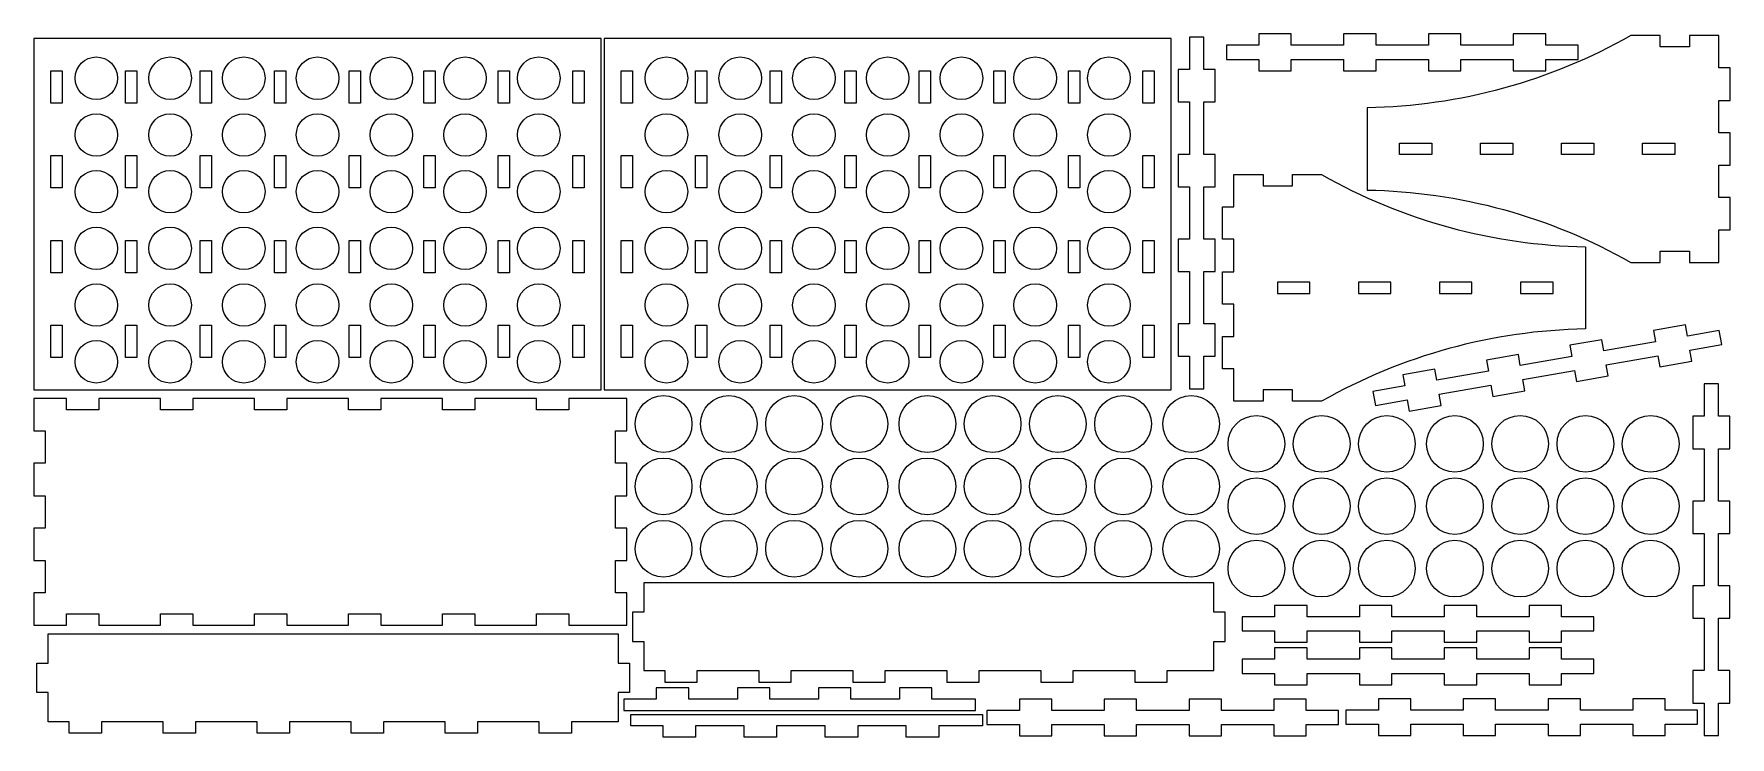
# Model space of a CAD drawing. Header units: millimetres. Extents: x 1 to 599, y 502 to 750.
import ezdxf

# ---------------------------------------------------------------- set-up
doc = ezdxf.new("R2010")
doc.units = ezdxf.units.MM
doc.layers.get('0').update_dxf_attribs({"linetype": 'CONTINUOUS'})

msp = doc.modelspace()

# ---------------------------------------------------------------- linework, layer by layer
for points in [[(201, 624), (201, 748), (1, 748), (1, 624)], [(402, 624), (402, 748), (202, 748), (202, 624)], [(413.43, 624.43), (413.43, 635.86), (417.43, 635.86), (417.43, 647.29), (413.43, 647.29), (413.43, 665.76), (417.43, 665.76), (417.43, 677.19), (413.43, 677.19), (413.43, 695.67), (417.43, 695.67), (417.43, 707.1), (413.43, 707.1), (413.43, 725.57), (417.43, 725.57), (417.43, 737), (413.43, 737), (413.43, 748.43), (408.43, 748.43), (408.43, 737), (404.43, 737), (404.43, 725.57), (408.43, 725.57), (408.43, 707.1), (404.43, 707.1), (404.43, 695.67), (408.43, 695.67), (408.43, 677.19), (404.43, 677.19), (404.43, 665.76), (408.43, 665.76), (408.43, 647.29), (404.43, 647.29), (404.43, 635.86), (408.43, 635.86), (408.43, 624.43)], [(432.86, 745.57), (421.43, 745.57), (421.43, 740.57), (432.86, 740.57), (432.86, 736.57), (444.29, 736.57), (444.29, 740.57), (462.76, 740.57), (462.76, 736.57), (474.19, 736.57), (474.19, 740.57), (492.67, 740.57), (492.67, 736.57), (504.1, 736.57), (504.1, 740.57), (522.57, 740.57), (522.57, 736.57), (534, 736.57), (534, 740.57), (545.43, 740.57), (545.43, 745.57), (534, 745.57), (534, 749.57), (522.57, 749.57), (522.57, 745.57), (504.1, 745.57), (504.1, 749.57), (492.67, 749.57), (492.67, 745.57), (474.19, 745.57), (474.19, 749.57), (462.76, 749.57), (462.76, 745.57), (444.29, 745.57), (444.29, 749.57), (432.86, 749.57)], [(7, 725.14), (7, 736.57), (11, 736.57), (11, 725.14)], [(33.29, 725.14), (33.29, 736.57), (37.29, 736.57), (37.29, 725.14)], [(59.57, 725.14), (59.57, 736.57), (63.57, 736.57), (63.57, 725.14)], [(85.86, 725.14), (85.86, 736.57), (89.86, 736.57), (89.86, 725.14)], [(112.14, 725.14), (112.14, 736.57), (116.14, 736.57), (116.14, 725.14)], [(138.43, 725.14), (138.43, 736.57), (142.43, 736.57), (142.43, 725.14)], [(164.71, 725.14), (164.71, 736.57), (168.71, 736.57), (168.71, 725.14)], [(191, 725.14), (191, 736.57), (195, 736.57), (195, 725.14)], [(208, 725.14), (208, 736.57), (212, 736.57), (212, 725.14)], [(234.29, 725.14), (234.29, 736.57), (238.29, 736.57), (238.29, 725.14)], [(260.57, 725.14), (260.57, 736.57), (264.57, 736.57), (264.57, 725.14)], [(286.86, 725.14), (286.86, 736.57), (290.86, 736.57), (290.86, 725.14)], [(313.14, 725.14), (313.14, 736.57), (317.14, 736.57), (317.14, 725.14)], [(339.43, 725.14), (339.43, 736.57), (343.43, 736.57), (343.43, 725.14)], [(365.71, 725.14), (365.71, 736.57), (369.71, 736.57), (369.71, 725.14)], [(392, 725.14), (392, 736.57), (396, 736.57), (396, 725.14)], [(7, 695.24), (7, 706.67), (11, 706.67), (11, 695.24)], [(33.29, 695.24), (33.29, 706.67), (37.29, 706.67), (37.29, 695.24)], [(59.57, 695.24), (59.57, 706.67), (63.57, 706.67), (63.57, 695.24)], [(85.86, 695.24), (85.86, 706.67), (89.86, 706.67), (89.86, 695.24)], [(112.14, 695.24), (112.14, 706.67), (116.14, 706.67), (116.14, 695.24)], [(138.43, 695.24), (138.43, 706.67), (142.43, 706.67), (142.43, 695.24)], [(164.71, 695.24), (164.71, 706.67), (168.71, 706.67), (168.71, 695.24)], [(191, 695.24), (191, 706.67), (195, 706.67), (195, 695.24)], [(208, 695.24), (208, 706.67), (212, 706.67), (212, 695.24)], [(234.29, 695.24), (234.29, 706.67), (238.29, 706.67), (238.29, 695.24)], [(260.57, 695.24), (260.57, 706.67), (264.57, 706.67), (264.57, 695.24)], [(286.86, 695.24), (286.86, 706.67), (290.86, 706.67), (290.86, 695.24)], [(313.14, 695.24), (313.14, 706.67), (317.14, 706.67), (317.14, 695.24)], [(339.43, 695.24), (339.43, 706.67), (343.43, 706.67), (343.43, 695.24)], [(365.71, 695.24), (365.71, 706.67), (369.71, 706.67), (369.71, 695.24)], [(392, 695.24), (392, 706.67), (396, 706.67), (396, 695.24)], [(482.43, 711), (493.86, 711), (493.86, 707), (482.43, 707)], [(511, 711), (522.43, 711), (522.43, 707), (511, 707)], [(539.57, 711), (551, 711), (551, 707), (539.57, 707)], [(568.14, 711), (579.57, 711), (579.57, 707), (568.14, 707)], [(7, 665.33), (7, 676.76), (11, 676.76), (11, 665.33)], [(33.29, 665.33), (33.29, 676.76), (37.29, 676.76), (37.29, 665.33)], [(59.57, 665.33), (59.57, 676.76), (63.57, 676.76), (63.57, 665.33)], [(85.86, 665.33), (85.86, 676.76), (89.86, 676.76), (89.86, 665.33)], [(112.14, 665.33), (112.14, 676.76), (116.14, 676.76), (116.14, 665.33)], [(138.43, 665.33), (138.43, 676.76), (142.43, 676.76), (142.43, 665.33)], [(164.71, 665.33), (164.71, 676.76), (168.71, 676.76), (168.71, 665.33)], [(191, 665.33), (191, 676.76), (195, 676.76), (195, 665.33)], [(208, 665.33), (208, 676.76), (212, 676.76), (212, 665.33)], [(234.29, 665.33), (234.29, 676.76), (238.29, 676.76), (238.29, 665.33)], [(260.57, 665.33), (260.57, 676.76), (264.57, 676.76), (264.57, 665.33)], [(286.86, 665.33), (286.86, 676.76), (290.86, 676.76), (290.86, 665.33)], [(313.14, 665.33), (313.14, 676.76), (317.14, 676.76), (317.14, 665.33)], [(339.43, 665.33), (339.43, 676.76), (343.43, 676.76), (343.43, 665.33)], [(365.71, 665.33), (365.71, 676.76), (369.71, 676.76), (369.71, 665.33)], [(392, 665.33), (392, 676.76), (396, 676.76), (396, 665.33)], [(450.86, 662), (439.43, 662), (439.43, 658), (450.86, 658)], [(479.43, 662), (468, 662), (468, 658), (479.43, 658)], [(508, 662), (496.57, 662), (496.57, 658), (508, 658)], [(536.57, 662), (525.14, 662), (525.14, 658), (536.57, 658)], [(7, 635.43), (7, 646.86), (11, 646.86), (11, 635.43)], [(33.29, 635.43), (33.29, 646.86), (37.29, 646.86), (37.29, 635.43)], [(59.57, 635.43), (59.57, 646.86), (63.57, 646.86), (63.57, 635.43)], [(85.86, 635.43), (85.86, 646.86), (89.86, 646.86), (89.86, 635.43)], [(112.14, 635.43), (112.14, 646.86), (116.14, 646.86), (116.14, 635.43)], [(138.43, 635.43), (138.43, 646.86), (142.43, 646.86), (142.43, 635.43)], [(164.71, 635.43), (164.71, 646.86), (168.71, 646.86), (168.71, 635.43)], [(191, 635.43), (191, 646.86), (195, 646.86), (195, 635.43)], [(208, 635.43), (208, 646.86), (212, 646.86), (212, 635.43)], [(234.29, 635.43), (234.29, 646.86), (238.29, 646.86), (238.29, 635.43)], [(260.57, 635.43), (260.57, 646.86), (264.57, 646.86), (264.57, 635.43)], [(286.86, 635.43), (286.86, 646.86), (290.86, 646.86), (290.86, 635.43)], [(313.14, 635.43), (313.14, 646.86), (317.14, 646.86), (317.14, 635.43)], [(339.43, 635.43), (339.43, 646.86), (343.43, 646.86), (343.43, 635.43)], [(365.71, 635.43), (365.71, 646.86), (369.71, 646.86), (369.71, 635.43)], [(392, 635.43), (392, 646.86), (396, 646.86), (396, 635.43)], [(595.2, 644.97), (583.95, 642.99), (583.25, 646.92), (572, 644.94), (572.69, 641), (554.5, 637.79), (553.8, 641.73), (542.55, 639.75), (543.24, 635.81), (525.05, 632.6), (524.35, 636.54), (513.1, 634.55), (513.79, 630.61), (495.6, 627.41), (494.9, 631.35), (483.65, 629.36), (484.34, 625.42), (473.09, 623.44), (473.96, 618.51), (485.21, 620.5), (485.9, 616.56), (497.16, 618.54), (496.46, 622.48), (514.66, 625.69), (515.36, 621.75), (526.61, 623.74), (525.92, 627.68), (544.11, 630.88), (544.81, 626.94), (556.06, 628.93), (555.37, 632.87), (573.56, 636.08), (574.26, 632.14), (585.51, 634.12), (584.82, 638.06), (596.07, 640.05)], [(589.86, 626.14), (589.86, 614.71), (585.86, 614.71), (585.86, 603.29), (589.86, 603.29), (589.86, 584.81), (585.86, 584.81), (585.86, 573.38), (589.86, 573.38), (589.86, 554.9), (585.86, 554.9), (585.86, 543.48), (589.86, 543.48), (589.86, 525), (585.86, 525), (585.86, 513.57), (589.86, 513.57), (589.86, 502.14), (594.86, 502.14), (594.86, 513.57), (598.86, 513.57), (598.86, 525), (594.86, 525), (594.86, 543.48), (598.86, 543.48), (598.86, 554.9), (594.86, 554.9), (594.86, 573.38), (598.86, 573.38), (598.86, 584.81), (594.86, 584.81), (594.86, 603.29), (598.86, 603.29), (598.86, 614.71), (594.86, 614.71), (594.86, 626.14)], [(189.57, 621), (189.57, 617), (178.14, 617), (178.14, 621), (156.43, 621), (156.43, 617), (145, 617), (145, 621), (123.29, 621), (123.29, 617), (111.86, 617), (111.86, 621), (90.14, 621), (90.14, 617), (78.71, 617), (78.71, 621), (57, 621), (57, 617), (45.57, 617), (45.57, 621), (23.86, 621), (23.86, 617), (12.43, 617), (12.43, 621), (1, 621), (1, 609.57), (5, 609.57), (5, 598.14), (1, 598.14), (1, 586.71), (5, 586.71), (5, 575.29), (1, 575.29), (1, 563.86), (5, 563.86), (5, 552.43), (1, 552.43), (1, 541), (12.43, 541), (12.43, 545), (23.86, 545), (23.86, 541), (45.57, 541), (45.57, 545), (57, 545), (57, 541), (78.71, 541), (78.71, 545), (90.14, 545), (90.14, 541), (111.86, 541), (111.86, 545), (123.29, 545), (123.29, 541), (145, 541), (145, 545), (156.43, 545), (156.43, 541), (178.14, 541), (178.14, 545), (189.57, 545), (189.57, 541), (210, 541), (210, 552.43), (206, 552.43), (206, 563.86), (210, 563.86), (210, 575.29), (206, 575.29), (206, 586.71), (210, 586.71), (210, 598.14), (206, 598.14), (206, 609.57), (210, 609.57), (210, 621)], [(216, 556), (216, 545.67), (212, 545.67), (212, 535.33), (216, 535.33), (216, 525), (223.43, 525), (223.43, 521), (234.86, 521), (234.86, 525), (256.57, 525), (256.57, 521), (268, 521), (268, 525), (289.71, 525), (289.71, 521), (301.14, 521), (301.14, 525), (322.86, 525), (322.86, 521), (334.29, 521), (334.29, 525), (356, 525), (356, 521), (367.43, 521), (367.43, 525), (389.14, 525), (389.14, 521), (400.57, 521), (400.57, 525), (417, 525), (417, 535.33), (421, 535.33), (421, 545.67), (417, 545.67), (417, 556)], [(551, 544), (539.57, 544), (539.57, 548), (528.14, 548), (528.14, 544), (509.67, 544), (509.67, 548), (498.24, 548), (498.24, 544), (479.76, 544), (479.76, 548), (468.33, 548), (468.33, 544), (449.86, 544), (449.86, 548), (438.43, 548), (438.43, 544), (427, 544), (427, 539), (438.43, 539), (438.43, 535), (449.86, 535), (449.86, 539), (468.33, 539), (468.33, 535), (479.76, 535), (479.76, 539), (498.24, 539), (498.24, 535), (509.67, 535), (509.67, 539), (528.14, 539), (528.14, 535), (539.57, 535), (539.57, 539), (551, 539)], [(6, 527.67), (6, 538), (207, 538), (207, 527.67), (211, 527.67), (211, 517.33), (207, 517.33), (207, 507), (190.57, 507), (190.57, 503), (179.14, 503), (179.14, 507), (157.43, 507), (157.43, 503), (146, 503), (146, 507), (124.29, 507), (124.29, 503), (112.86, 503), (112.86, 507), (91.14, 507), (91.14, 503), (79.71, 503), (79.71, 507), (58, 507), (58, 503), (46.57, 503), (46.57, 507), (24.86, 507), (24.86, 503), (13.43, 503), (13.43, 507), (6, 507), (6, 517.33), (2, 517.33), (2, 527.67)], [(551, 529), (539.57, 529), (539.57, 533), (528.14, 533), (528.14, 529), (509.67, 529), (509.67, 533), (498.24, 533), (498.24, 529), (479.76, 529), (479.76, 533), (468.33, 533), (468.33, 529), (449.86, 529), (449.86, 533), (438.43, 533), (438.43, 529), (427, 529), (427, 524), (438.43, 524), (438.43, 520), (449.86, 520), (449.86, 524), (468.33, 524), (468.33, 520), (479.76, 520), (479.76, 524), (498.24, 524), (498.24, 520), (509.67, 520), (509.67, 524), (528.14, 524), (528.14, 520), (539.57, 520), (539.57, 524), (551, 524)], [(277.57, 515), (260.43, 515), (260.43, 519), (249, 519), (249, 515), (231.86, 515), (231.86, 519), (220.43, 519), (220.43, 515), (209, 515), (209, 511), (333, 511), (333, 515), (317.57, 515), (317.57, 519), (306.14, 519), (306.14, 515), (289, 515), (289, 519), (277.57, 519)], [(461, 511), (449.57, 511), (449.57, 515), (438.14, 515), (438.14, 511), (419.67, 511), (419.67, 515), (408.24, 515), (408.24, 511), (389.76, 511), (389.76, 515), (378.33, 515), (378.33, 511), (359.86, 511), (359.86, 515), (348.43, 515), (348.43, 511), (337, 511), (337, 506), (348.43, 506), (348.43, 502), (359.86, 502), (359.86, 506), (378.33, 506), (378.33, 502), (389.76, 502), (389.76, 506), (408.24, 506), (408.24, 502), (419.67, 502), (419.67, 506), (438.14, 506), (438.14, 502), (449.57, 502), (449.57, 506), (461, 506)], [(463.57, 506.1), (475, 506.1), (475, 502.1), (486.43, 502.1), (486.43, 506.1), (504.9, 506.1), (504.9, 502.1), (516.33, 502.1), (516.33, 506.1), (534.81, 506.1), (534.81, 502.1), (546.24, 502.1), (546.24, 506.1), (564.71, 506.1), (564.71, 502.1), (576.14, 502.1), (576.14, 506.1), (587.57, 506.1), (587.57, 511.1), (576.14, 511.1), (576.14, 515.1), (564.71, 515.1), (564.71, 511.1), (546.24, 511.1), (546.24, 515.1), (534.81, 515.1), (534.81, 511.1), (516.33, 511.1), (516.33, 515.1), (504.9, 515.1), (504.9, 511.1), (486.43, 511.1), (486.43, 515.1), (475, 515.1), (475, 511.1), (463.57, 511.1)], [(280, 505.57), (262.86, 505.57), (262.86, 501.57), (251.43, 501.57), (251.43, 505.57), (234.29, 505.57), (234.29, 501.57), (222.86, 501.57), (222.86, 505.57), (211.43, 505.57), (211.43, 509.57), (335.43, 509.57), (335.43, 505.57), (320, 505.57), (320, 501.57), (308.57, 501.57), (308.57, 505.57), (291.43, 505.57), (291.43, 501.57), (280, 501.57)]]:
    msp.add_lwpolyline(points, close=True)
for points in [[(574.33, 745), (574.33, 749), (564, 749, -0.125873), (471, 723.5), (471, 694.5, -0.125873), (564, 669), (574.33, 669), (574.33, 673), (584.67, 673), (584.67, 669), (595, 669), (595, 680.43), (599, 680.43), (599, 691.86), (595, 691.86), (595, 703.29), (599, 703.29), (599, 714.71), (595, 714.71), (595, 726.14), (599, 726.14), (599, 737.57), (595, 737.57), (595, 749), (584.67, 749), (584.67, 745)], [(444.67, 696), (444.67, 700), (455, 700, 0.125873), (548, 674.5), (548, 645.5, 0.125873), (455, 620), (444.67, 620), (444.67, 624), (434.33, 624), (434.33, 620), (424, 620), (424, 631.43), (420, 631.43), (420, 642.86), (424, 642.86), (424, 654.29), (420, 654.29), (420, 665.71), (424, 665.71), (424, 677.14), (420, 677.14), (420, 688.57), (424, 688.57), (424, 700), (434.33, 700), (434.33, 696)]]:
    msp.add_lwpolyline(points, format="xyb", close=True)
for centre, radius in [((23, 733.94), 7.5), ((49, 733.94), 7.5), ((75, 733.94), 7.5), ((101, 733.94), 7.5), ((127, 733.94), 7.5), ((153, 733.94), 7.5), ((179, 733.94), 7.5), ((224, 733.94), 7.5), ((250, 733.94), 7.5), ((276, 733.94), 7.5), ((302, 733.94), 7.5), ((328, 733.94), 7.5), ((354, 733.94), 7.5), ((380, 733.94), 7.5), ((23, 713.94), 7.5), ((49, 713.94), 7.5), ((75, 713.94), 7.5), ((101, 713.94), 7.5), ((127, 713.94), 7.5), ((153, 713.94), 7.5), ((179, 713.94), 7.5), ((224, 713.94), 7.5), ((250, 713.94), 7.5), ((276, 713.94), 7.5), ((302, 713.94), 7.5), ((328, 713.94), 7.5), ((354, 713.94), 7.5), ((380, 713.94), 7.5), ((23, 693.94), 7.5), ((49, 693.94), 7.5), ((75, 693.94), 7.5), ((101, 693.94), 7.5), ((127, 693.94), 7.5), ((153, 693.94), 7.5), ((179, 693.94), 7.5), ((224, 693.94), 7.5), ((250, 693.94), 7.5), ((276, 693.94), 7.5), ((302, 693.94), 7.5), ((328, 693.94), 7.5), ((354, 693.94), 7.5), ((380, 693.94), 7.5), ((23, 673.94), 7.5), ((49, 673.94), 7.5), ((75, 673.94), 7.5), ((101, 673.94), 7.5), ((127, 673.94), 7.5), ((153, 673.94), 7.5), ((179, 673.94), 7.5), ((224, 673.94), 7.5), ((250, 673.94), 7.5), ((276, 673.94), 7.5), ((302, 673.94), 7.5), ((328, 673.94), 7.5), ((354, 673.94), 7.5), ((380, 673.94), 7.5), ((23, 653.94), 7.5), ((49, 653.94), 7.5), ((75, 653.94), 7.5), ((101, 653.94), 7.5), ((127, 653.94), 7.5), ((153, 653.94), 7.5), ((179, 653.94), 7.5), ((224, 653.94), 7.5), ((250, 653.94), 7.5), ((276, 653.94), 7.5), ((302, 653.94), 7.5), ((328, 653.94), 7.5), ((354, 653.94), 7.5), ((380, 653.94), 7.5), ((23, 633.94), 7.5), ((49, 633.94), 7.5), ((75, 633.94), 7.5), ((101, 633.94), 7.5), ((127, 633.94), 7.5), ((153, 633.94), 7.5), ((179, 633.94), 7.5), ((224, 633.94), 7.5), ((250, 633.94), 7.5), ((276, 633.94), 7.5), ((302, 633.94), 7.5), ((328, 633.94), 7.5), ((354, 633.94), 7.5), ((380, 633.94), 7.5), ((223, 612), 10), ((246, 612), 10), ((269, 612), 10), ((292, 612), 10), ((316, 612), 10), ((339, 612), 10), ((362, 612), 10), ((385, 612), 10), ((409, 612), 10), ((432, 605), 10), ((455, 605), 10), ((478, 605), 10), ((502, 605), 10), ((525, 605), 10), ((548, 605), 10), ((571, 605), 10), ((223, 590), 10), ((246, 590), 10), ((269, 590), 10), ((292, 590), 10), ((316, 590), 10), ((339, 590), 10), ((362, 590), 10), ((385, 590), 10), ((409, 590), 10), ((432, 583), 10), ((455, 583), 10), ((478, 583), 10), ((502, 583), 10), ((525, 583), 10), ((548, 583), 10), ((571, 583), 10), ((223, 568), 10), ((246, 568), 10), ((269, 568), 10), ((292, 568), 10), ((316, 568), 10), ((339, 568), 10), ((362, 568), 10), ((385, 568), 10), ((409, 568), 10), ((432, 561), 10), ((455, 561), 10), ((478, 561), 10), ((502, 561), 10), ((525, 561), 10), ((548, 561), 10), ((571, 561), 10)]:
    msp.add_circle(centre, radius)

doc.saveas('drawing.dxf')
